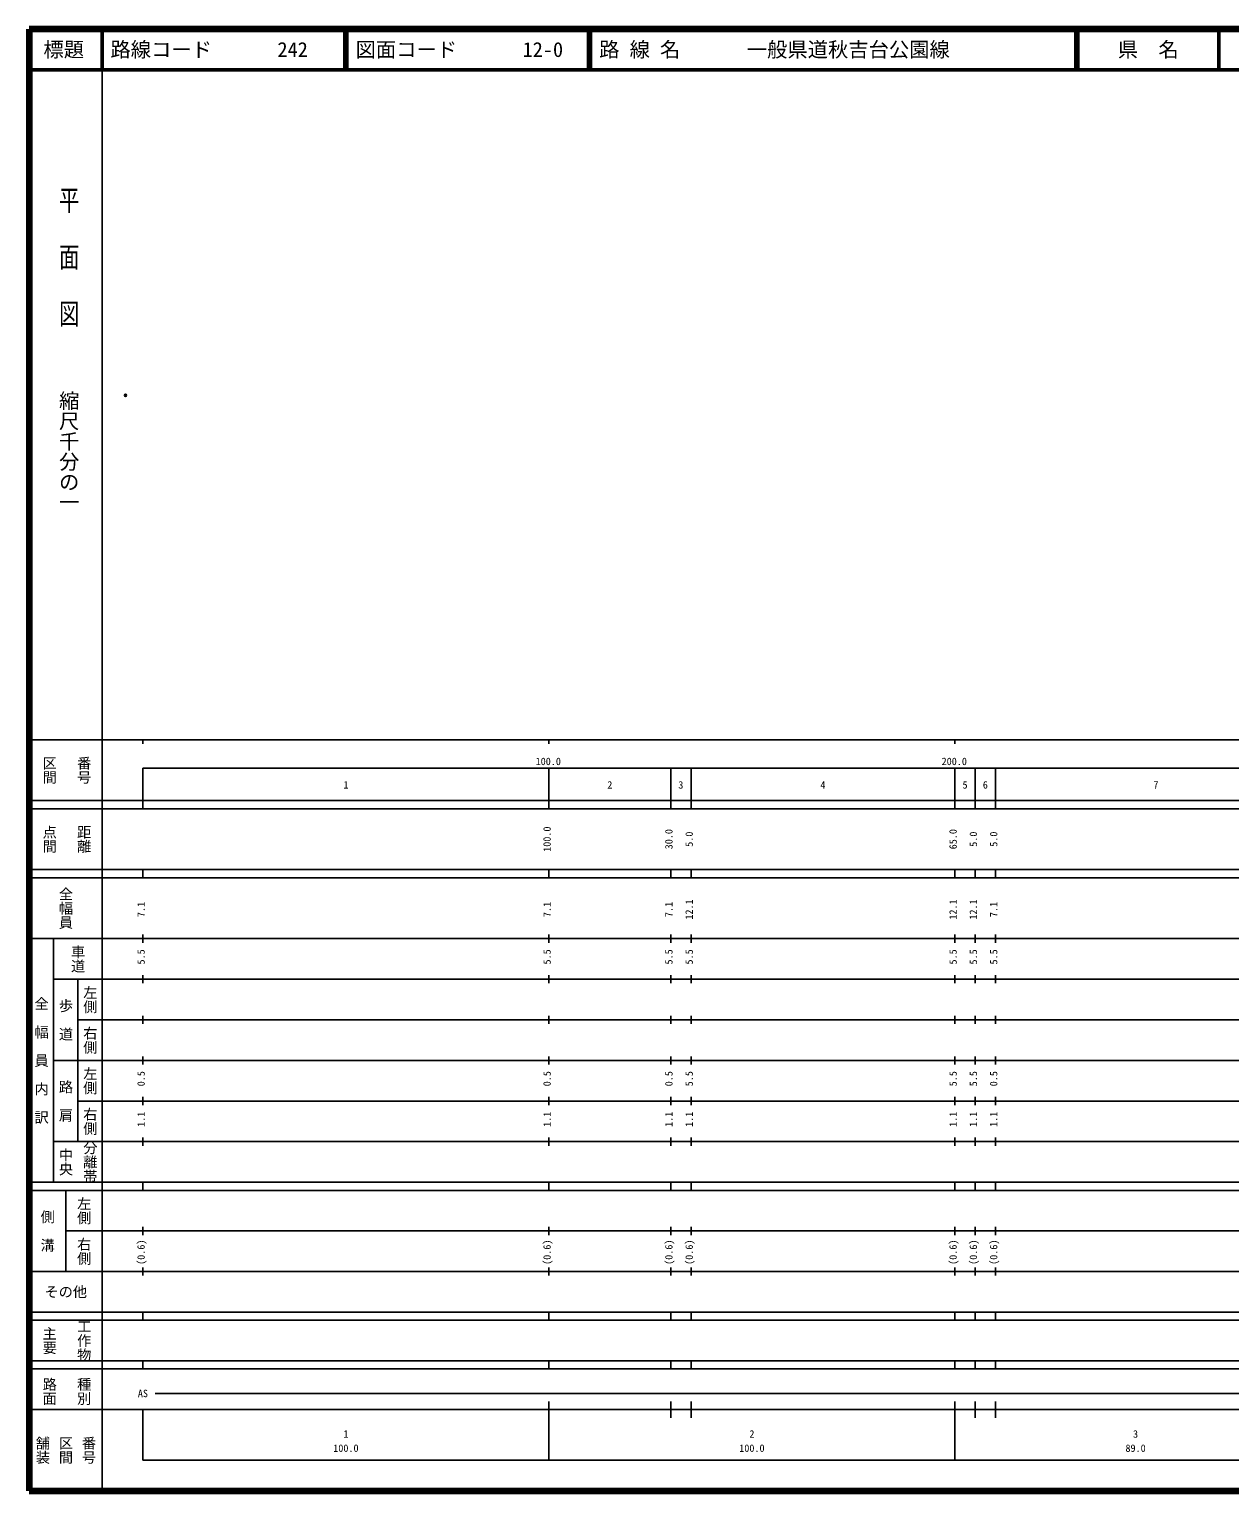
# Model space of a CAD drawing. Units: millimetres on the paper. Extents: x 40 to 680, y 20 to 380.
# Drawn here: x 40 to 335.7, y 20 to 380 of the extents above; entities that cross this region are included whole.
import ezdxf
from ezdxf.enums import TextEntityAlignment as Align

# ---------------------------------------------------------------- set-up
doc = ezdxf.new("R2010")
doc.units = ezdxf.units.MM
doc.header["$PDMODE"] = 32
doc.header["$PDSIZE"] = 0.5
doc.layers.add('M-OTRS', color=6, linetype='Continuous')
doc.layers.add('M-TTL-TXT', color=7, linetype='Continuous')
for name, color, linetype, lineweight in [('M-TTL', 2, 'Continuous', 140), ('M-TTL-BAND', 7, 'Continuous', 25), ('M-TTL-LINE', 7, 'Continuous', 50)]:
    doc.layers.add(name, color=color, linetype=linetype, lineweight=lineweight)
doc.styles.add('@ＭＳ ゴシック', font='')
doc.styles.add('ＭＳ ゴシック', font='')
doc.styles.get('@ＭＳ ゴシック').set_extended_font_data('@MS Gothic')
doc.styles.get('ＭＳ ゴシック').set_extended_font_data('MS Gothic')

msp = doc.modelspace()

# ---------------------------------------------------------------- linework, layer by layer
at = {"layer": 'M-OTRS'}
msp.add_point((63.713, 289.824), dxfattribs=at)
at = {"layer": 'M-TTL'}
for p, q in [((40, 380), (40, 20)), ((680, 380), (40, 380)), ((40, 20), (680, 20))]:
    msp.add_line(p, q, dxfattribs=at)
at = {"layer": 'M-TTL-BAND'}
for p, q in [((58, 370), (58, 20)), ((40, 205), (579, 205)), ((68, 205), (68, 204)), ((168, 205), (168, 204)), ((268, 205), (268, 204)), ((68, 198), (579, 198)), ((68, 198), (68, 188)), ((168, 188), (168, 198)), ((198, 188), (198, 198)), ((203, 188), (203, 198)), ((268, 188), (268, 198)), ((273, 188), (273, 198)), ((278, 188), (278, 198)), ((40, 190), (579, 190)), ((40, 188), (579, 188)), ((40, 173), (579, 173)), ((68, 171), (68, 173)), ((168, 171), (168, 173)), ((198, 171), (198, 173)), ((203, 171), (203, 173)), ((268, 171), (268, 173)), ((273, 171), (273, 173)), ((278, 171), (278, 173)), ((40, 171), (579, 171)), ((40, 156), (579, 156)), ((46, 96), (46, 156)), ((68, 155), (68, 157)), ((168, 155), (168, 157)), ((198, 155), (198, 157)), ((203, 155), (203, 157)), ((268, 155), (268, 157)), ((273, 155), (273, 157)), ((278, 155), (278, 157)), ((46, 146), (579, 146)), ((52, 146), (52, 106)), ((68, 145), (68, 147)), ((168, 145), (168, 147)), ((198, 145), (198, 147)), ((203, 145), (203, 147)), ((268, 145), (268, 147)), ((273, 145), (273, 147)), ((278, 145), (278, 147)), ((68, 135), (68, 137)), ((168, 135), (168, 137)), ((198, 135), (198, 137)), ((203, 135), (203, 137)), ((268, 135), (268, 137)), ((273, 135), (273, 137)), ((278, 135), (278, 137)), ((52, 136), (579, 136)), ((46, 126), (579, 126)), ((68, 125), (68, 127)), ((168, 125), (168, 127)), ((198, 125), (198, 127)), ((203, 125), (203, 127)), ((268, 125), (268, 127)), ((273, 125), (273, 127)), ((278, 125), (278, 127)), ((52, 116), (579, 116)), ((68, 115), (68, 117)), ((168, 115), (168, 117)), ((198, 115), (198, 117)), ((203, 115), (203, 117)), ((268, 115), (268, 117)), ((273, 115), (273, 117)), ((278, 115), (278, 117)), ((46, 106), (579, 106)), ((68, 105), (68, 107)), ((168, 105), (168, 107)), ((198, 105), (198, 107)), ((203, 105), (203, 107)), ((268, 105), (268, 107)), ((273, 105), (273, 107)), ((278, 105), (278, 107)), ((40, 96), (579, 96)), ((40, 94), (579, 94)), ((49, 94), (49, 74)), ((68, 94), (68, 96)), ((168, 94), (168, 96)), ((198, 94), (198, 96)), ((203, 94), (203, 96)), ((268, 94), (268, 96)), ((273, 94), (273, 96)), ((278, 94), (278, 96)), ((49, 84), (579, 84)), ((68, 83), (68, 85)), ((168, 83), (168, 85)), ((198, 83), (198, 85)), ((203, 83), (203, 85)), ((268, 83), (268, 85)), ((273, 83), (273, 85)), ((278, 83), (278, 85)), ((40, 74), (579, 74)), ((68, 73), (68, 75)), ((168, 73), (168, 75)), ((198, 73), (198, 75)), ((203, 73), (203, 75)), ((268, 73), (268, 75)), ((273, 73), (273, 75)), ((278, 73), (278, 75)), ((40, 64), (579, 64)), ((40, 62), (579, 62)), ((68, 62), (68, 64)), ((168, 62), (168, 64)), ((198, 62), (198, 64)), ((203, 62), (203, 64)), ((268, 62), (268, 64)), ((273, 62), (273, 64)), ((278, 62), (278, 64)), ((40, 52), (579, 52)), ((68, 50), (68, 52)), ((168, 50), (168, 52)), ((198, 50), (198, 52)), ((203, 50), (203, 52)), ((268, 50), (268, 52)), ((273, 50), (273, 52)), ((278, 50), (278, 52)), ((40, 50), (579, 50)), ((71, 44), (565, 44)), ((40, 40), (579, 40)), ((68, 40), (68, 27.5)), ((168, 27.5), (168, 42)), ((198, 38), (198, 42)), ((203, 38), (203, 42)), ((268, 27.5), (268, 42)), ((273, 38), (273, 42)), ((278, 38), (278, 42)), ((68, 27.5), (579, 27.5))]:
    msp.add_line(p, q, dxfattribs=at)
at = {"layer": 'M-TTL-LINE'}
for p, q in [((58, 380), (58, 370)), ((117.75, 380), (117.75, 370)), ((118.25, 380), (118.25, 370)), ((177.75, 380), (177.75, 370)), ((178.25, 380), (178.25, 370)), ((297.75, 380), (297.75, 370)), ((298.25, 380), (298.25, 370)), ((333, 380), (333, 370)), ((40, 370), (680, 370))]:
    msp.add_line(p, q, dxfattribs=at)

# ---------------------------------------------------------------- texts
at = {"layer": 'M-TTL-BAND', "style": '@ＭＳ ゴシック', "width": 1.4}
msp.add_text('平  面  図', height=3.666, rotation=270, dxfattribs=at).set_placement((49.777, 306.475), align=Align.MIDDLE_RIGHT)
at = {"layer": 'M-TTL-BAND', "style": '@ＭＳ ゴシック'}
msp.add_text('縮尺千分の一', height=3.666, rotation=270, dxfattribs=at).set_placement((49.777, 261.03), align=Align.MIDDLE_RIGHT)
for s, p in [('区間', (45, 197.5)), ('番号', (53.5, 197.5)), ('点間', (45, 180.5)), ('距離', (53.5, 180.5)), ('全幅員', (49, 163.5)), ('車道', (52, 151)), ('左側', (55, 141)), ('全\u3000幅\u3000員\u3000内\u3000訳', (43, 126)), ('歩\u3000道', (49, 136)), ('右側', (55, 131)), ('左側', (55, 121)), ('路\u3000肩', (49, 116)), ('右側', (55, 111)), ('分離帯', (55, 101)), ('中央', (49, 101)), ('左側', (53.5, 89)), ('側\u3000溝', (44.5, 84)), ('右側', (53.5, 79)), ('工作物', (53.5, 57)), ('主要', (45, 57)), ('路面', (45, 44.5)), ('種別', (53.5, 44.5)), ('舗装', (43.333, 30)), ('区間', (49, 30)), ('番号', (54.667, 30))]:
    msp.add_text(s, height=2.566, rotation=270, dxfattribs=at).set_placement(p, align=Align.MIDDLE_CENTER)
at = {"layer": 'M-TTL-BAND', "style": 'ＭＳ ゴシック'}
for s, p in [('100.0', (167.844, 198.195)), ('200.0', (267.844, 198.195)), ('1', (118, 192.405)), ('2', (183, 192.405)), ('3', (200.5, 192.405)), ('4', (235.5, 192.405)), ('5', (270.5, 192.405)), ('6', (275.5, 192.405)), ('7', (317.5, 192.405)), ('AS', (68, 42.5)), ('1', (118, 32.523)), ('2', (218, 32.523)), ('3', (312.5, 32.523)), ('100.0', (118, 29.033)), ('100.0', (218, 29.033)), ('89.0', (312.5, 29.033))]:
    msp.add_text(s, height=1.833, dxfattribs=at).set_placement(p, align=Align.BOTTOM_CENTER)
for s, p in [('100.0', (169, 180.5)), ('30.0', (199, 180.5)), ('5.0', (204, 180.5)), ('65.0', (269, 180.5)), ('5.0', (274, 180.5)), ('5.0', (279, 180.5)), ('7.1', (69, 163.174)), ('7.1', (169, 163.174)), ('7.1', (199, 163.174)), ('12.1', (204, 163.174)), ('12.1', (269, 163.174)), ('12.1', (274, 163.174)), ('7.1', (279, 163.174)), ('5.5', (69, 151.5)), ('5.5', (169, 151.5)), ('5.5', (199, 151.5)), ('5.5', (204, 151.5)), ('5.5', (269, 151.5)), ('5.5', (274, 151.5)), ('5.5', (279, 151.5)), ('0.5', (69, 121.5)), ('0.5', (169, 121.5)), ('0.5', (199, 121.5)), ('5.5', (204, 121.5)), ('5.5', (269, 121.5)), ('5.5', (274, 121.5)), ('0.5', (279, 121.5)), ('1.1', (69, 111.5)), ('1.1', (169, 111.5)), ('1.1', (199, 111.5)), ('1.1', (204, 111.5)), ('1.1', (269, 111.5)), ('1.1', (274, 111.5)), ('1.1', (279, 111.5)), ('(0.6)', (69, 78.764)), ('(0.6)', (169, 78.764)), ('(0.6)', (199, 78.764)), ('(0.6)', (204, 78.764)), ('(0.6)', (269, 78.764)), ('(0.6)', (274, 78.764)), ('(0.6)', (279, 78.764))]:
    msp.add_text(s, height=1.833, rotation=90, dxfattribs=at).set_placement(p, align=Align.BOTTOM_CENTER)
msp.add_text('その他', height=2.566, dxfattribs=at).set_placement((49, 69), align=Align.MIDDLE_CENTER)
at = {"layer": 'M-TTL-TXT', "style": 'ＭＳ ゴシック'}
for s, p in [('標題', (48.5, 375)), ('県\u3000名', (315.625, 375))]:
    msp.add_text(s, height=3.666, dxfattribs=at).set_placement(p, align=Align.MIDDLE_CENTER)
for s, p in [('路線コード', (60, 375)), ('242', (101.142, 375)), ('図面コード', (120.38, 375)), ('12-0', (161.521, 375)), ('路 線 名', (180.38, 375)), ('一般県道秋吉台公園線', (216.734, 375))]:
    msp.add_text(s, height=3.666, dxfattribs=at).set_placement(p, align=Align.MIDDLE_LEFT)

doc.saveas('drawing.dxf')
